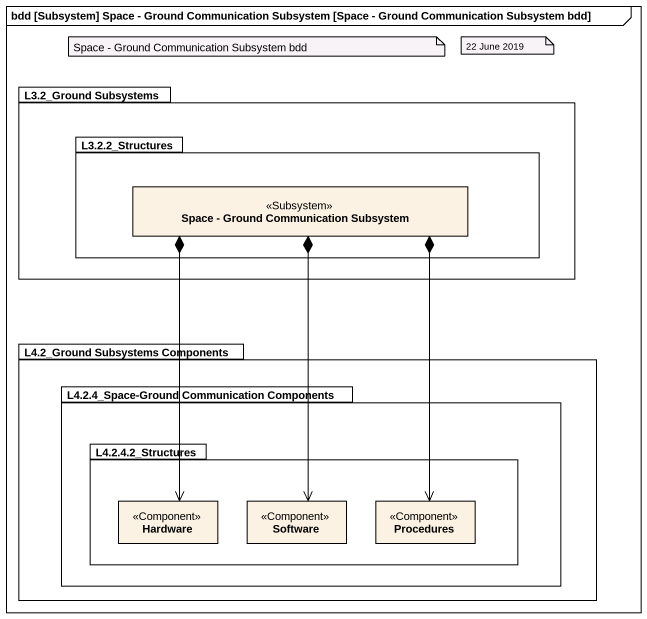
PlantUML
@startuml
mainframe bdd [Subsystem] Space - Ground Communication Subsystem [Space - Ground Communication Subsystem bdd]
hide circle
hide empty members
package "L3.2_Ground Subsystems" as L3_2_Ground_Subsystems {
  package "L3.2.2_Structures" as L3_2_2_Structures {
    class "Space - Ground Communication Subsystem" as Space_Ground_Communication <<Subsystem>>
  }
}
package "L4.2_Ground Subsystems Components" as L4_2_Ground_Subsystems {
  package "L4.2.4_Space-Ground Communication Components" as L4_2_4_Space_Ground {
    package "L4.2.4.2_Structures" as L4_2_4_2_Structures {
      class Hardware <<Component>>
      class Software <<Component>>
      class Procedures <<Component>>
    }
  }
}
Space_Ground_Communication *--> Hardware
Space_Ground_Communication *--> Software
Space_Ground_Communication *--> Procedures
note as N1
  Space - Ground Communication Subsystem bdd
end note
note as N2
  22 June 2019
end note
@enduml
